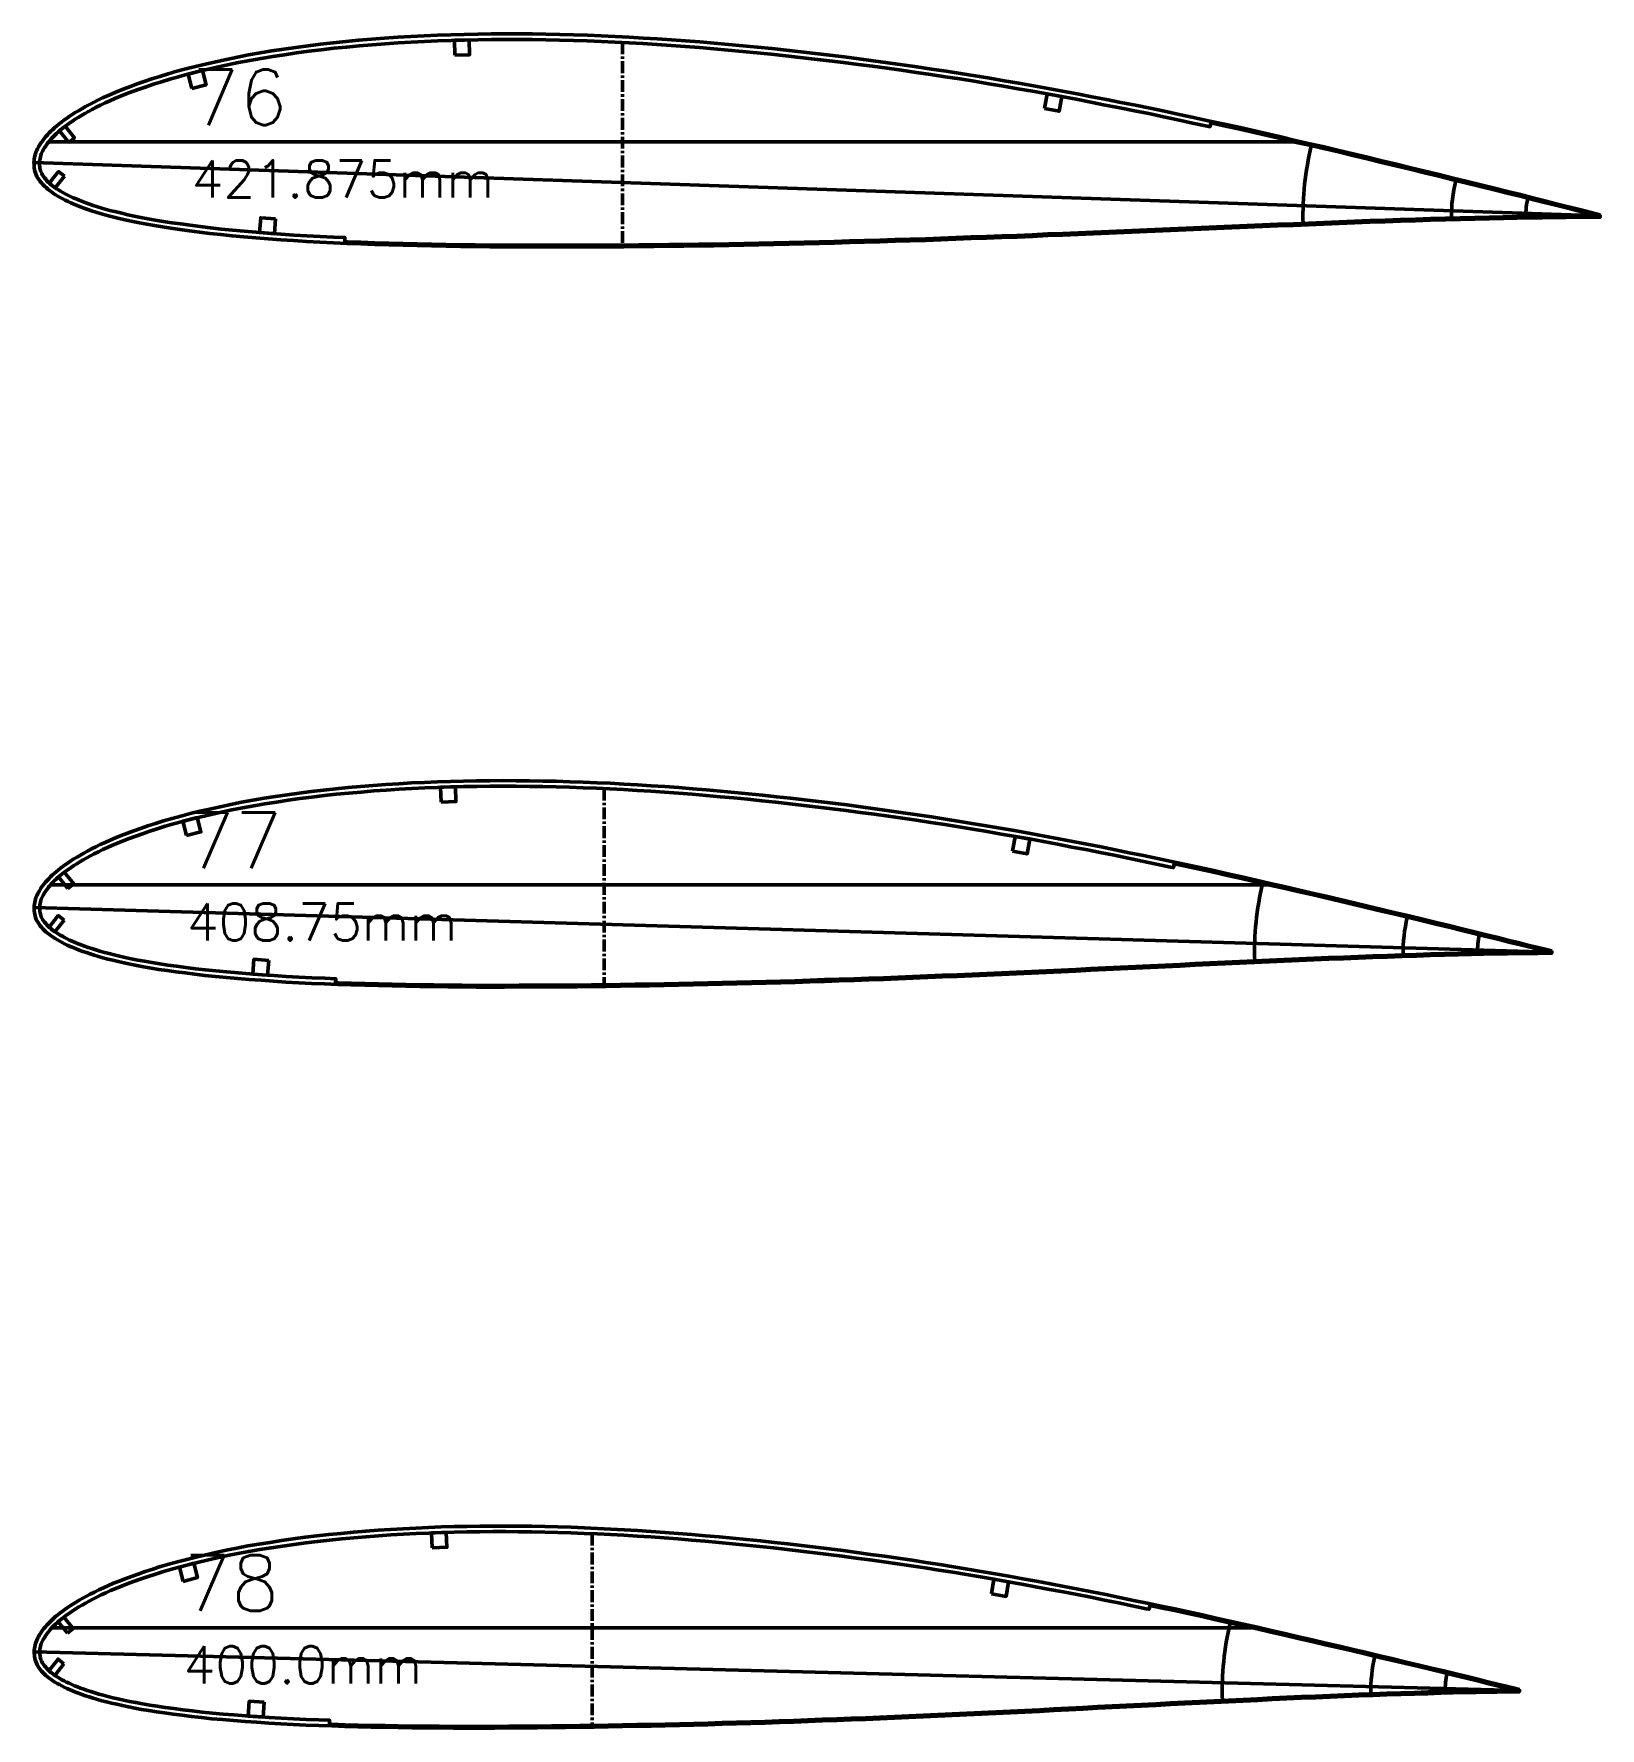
# Model space of a CAD drawing. Header units: metres. Extents: x -3 to 1074, y -15727 to -22.
# Drawn here: x -0.3 to 421.4, y -15727 to -15270.9 of the extents above; entities that cross this region are included whole.
import ezdxf
from ezdxf.enums import TextEntityAlignment as Align

# ---------------------------------------------------------------- set-up
doc = ezdxf.new("R2010")
doc.units = ezdxf.units.M
doc.linetypes.add('CENTER', pattern=[5.08, 3.175, -0.635, 0.635, -0.635])
for name, color, linetype, lineweight in [('FoilLayer', 7, 'Continuous', 50), ('StringerLayer', 7, 'Continuous', 50), ('SubLayer', 7, 'Continuous', 50), ('TextLayer', 7, 'Continuous', 50)]:
    doc.layers.add(name, color=color, linetype=linetype, lineweight=lineweight)
doc.styles.add('MSゴシック', font='romans')

msp = doc.modelspace()

# ---------------------------------------------------------------- linework, layer by layer
at = {"layer": 'FoilLayer'}
for points in [[(421.36, -15319.62), (419.92, -15319.26), (417.6, -15318.68), (415.1, -15318.04), (412.42, -15317.35), (409.54, -15316.63), (406.49, -15315.87), (403.28, -15315.05), (399.94, -15314.2), (396.47, -15313.33), (392.9, -15312.46), (389.26, -15311.58), (385.55, -15310.66), (381.8, -15309.73), (378.01, -15308.8), (374.2, -15307.86), (370.36, -15306.94), (366.5, -15306.02), (362.63, -15305.09), (358.76, -15304.15), (354.88, -15303.21), (350.99, -15302.28), (347.1, -15301.37), (343.19, -15300.49), (339.29, -15299.59), (335.39, -15298.67), (331.5, -15297.76), (327.59, -15296.85), (323.69, -15295.97), (319.77, -15295.12), (315.85, -15294.29), (311.94, -15293.45), (308.03, -15292.6), (304.11, -15291.76), (300.2, -15290.93), (296.28, -15290.13), (292.36, -15289.36), (288.43, -15288.6), (284.51, -15287.83), (280.59, -15287.06), (276.67, -15286.31), (272.75, -15285.59), (268.82, -15284.89), (264.9, -15284.2), (260.97, -15283.53), (257.05, -15282.86), (253.13, -15282.2), (249.2, -15281.56), (245.28, -15280.96), (241.36, -15280.38), (237.44, -15279.81), (233.52, -15279.24), (229.6, -15278.68), (225.69, -15278.14), (221.78, -15277.63), (217.87, -15277.14), (213.96, -15276.67), (210.06, -15276.2), (206.16, -15275.75), (202.27, -15275.31), (198.38, -15274.89), (194.49, -15274.51), (190.61, -15274.13), (186.74, -15273.78), (182.87, -15273.43), (179.02, -15273.1), (175.17, -15272.8), (171.35, -15272.52), (167.54, -15272.26), (163.75, -15272.03), (159.98, -15271.81), (156.22, -15271.61), (152.47, -15271.44), (148.73, -15271.3), (145, -15271.18), (141.29, -15271.08), (137.58, -15271.01), (133.88, -15270.95), (130.2, -15270.92), (126.52, -15270.92), (122.86, -15270.95), (119.21, -15271), (115.58, -15271.07), (111.96, -15271.18), (108.36, -15271.31), (104.77, -15271.46), (101.21, -15271.64), (97.66, -15271.85), (94.13, -15272.08), (90.63, -15272.36), (87.15, -15272.65), (83.7, -15272.97), (80.28, -15273.31), (76.9, -15273.7), (73.55, -15274.12), (70.24, -15274.57), (66.98, -15275.04), (63.77, -15275.51), (60.61, -15276.03), (57.52, -15276.58), (54.5, -15277.18), (51.56, -15277.79), (48.69, -15278.42), (45.92, -15279.05), (43.24, -15279.68), (40.66, -15280.33), (38.19, -15281), (35.84, -15281.68), (33.6, -15282.37), (31.47, -15283.06), (29.45, -15283.74), (27.55, -15284.4), (25.75, -15285.06), (24.05, -15285.69), (22.45, -15286.32), (20.95, -15286.94), (19.54, -15287.56), (18.22, -15288.17), (16.97, -15288.77), (15.8, -15289.36), (14.69, -15289.94), (13.65, -15290.5), (12.67, -15291.06), (11.74, -15291.6), (10.86, -15292.13), (10.03, -15292.65), (9.24, -15293.17), (8.5, -15293.68), (7.8, -15294.18), (7.13, -15294.68), (6.5, -15295.17), (5.9, -15295.65), (5.34, -15296.14), (4.8, -15296.63), (4.3, -15297.11), (3.82, -15297.59), (3.38, -15298.06), (2.96, -15298.54), (2.56, -15299.01), (2.19, -15299.49), (1.85, -15299.96), (1.53, -15300.43), (1.24, -15300.89), (0.96, -15301.36), (0.7, -15301.83), (0.47, -15302.3), (0.28, -15302.77), (0.12, -15303.25), (0, -15303.72), (-0.1, -15304.19), (-0.18, -15304.66), (-0.25, -15305.11), (-0.28, -15305.57), (-0.25, -15306.02), (-0.22, -15306.48), (-0.17, -15306.95), (-0.1, -15307.42), (0, -15307.9), (0.14, -15308.37), (0.33, -15308.84), (0.55, -15309.31), (0.81, -15309.76), (1.11, -15310.2), (1.43, -15310.63), (1.78, -15311.06), (2.15, -15311.48), (2.56, -15311.9), (2.99, -15312.31), (3.45, -15312.71), (3.94, -15313.1), (4.45, -15313.48), (5, -15313.86), (5.57, -15314.23), (6.18, -15314.6), (6.81, -15314.96), (7.48, -15315.32), (8.18, -15315.68), (8.91, -15316.05), (9.68, -15316.4), (10.49, -15316.76), (11.35, -15317.11), (12.25, -15317.47), (13.2, -15317.82), (14.2, -15318.18), (15.26, -15318.54), (16.38, -15318.9), (17.56, -15319.26), (18.82, -15319.62), (20.15, -15319.98), (21.57, -15320.33), (23.07, -15320.69), (24.67, -15321.07), (26.37, -15321.44), (28.18, -15321.81), (30.11, -15322.18), (32.15, -15322.55), (34.32, -15322.9), (36.62, -15323.25), (39.05, -15323.59), (41.61, -15323.94), (44.29, -15324.3), (47.1, -15324.65), (50.03, -15324.97), (53.07, -15325.27), (56.21, -15325.56), (59.44, -15325.82), (62.76, -15326.09), (66.16, -15326.35), (69.62, -15326.59), (73.15, -15326.81), (76.73, -15326.99), (80.36, -15327.15), (84.04, -15327.31), (87.75, -15327.47), (91.5, -15327.61), (95.28, -15327.73), (99.09, -15327.82), (102.93, -15327.91), (106.79, -15327.99), (110.68, -15328.06), (114.58, -15328.13), (118.51, -15328.19), (122.45, -15328.23), (126.41, -15328.26), (130.38, -15328.27), (134.37, -15328.28), (138.37, -15328.29), (142.38, -15328.29), (146.4, -15328.28), (150.44, -15328.27), (154.48, -15328.25), (158.53, -15328.22), (162.58, -15328.19), (166.63, -15328.15), (170.67, -15328.1), (174.71, -15328.05), (178.75, -15328), (182.78, -15327.95), (186.82, -15327.88), (190.86, -15327.8), (194.91, -15327.71), (198.96, -15327.62), (203.02, -15327.54), (207.08, -15327.46), (211.15, -15327.36), (215.22, -15327.25), (219.29, -15327.12), (223.37, -15327), (227.46, -15326.88), (231.55, -15326.77), (235.64, -15326.66), (239.74, -15326.52), (243.84, -15326.35), (247.94, -15326.19), (252.05, -15326.05), (256.16, -15325.91), (260.28, -15325.77), (264.4, -15325.61), (268.51, -15325.43), (272.64, -15325.24), (276.76, -15325.07), (280.89, -15324.92), (285.01, -15324.76), (289.14, -15324.59), (293.27, -15324.39), (297.4, -15324.2), (301.54, -15324.02), (305.67, -15323.85), (309.81, -15323.68), (313.94, -15323.53), (318.08, -15323.34), (322.22, -15323.15), (326.35, -15322.97), (330.49, -15322.79), (334.62, -15322.63), (338.76, -15322.47), (342.89, -15322.31), (347.02, -15322.12), (351.14, -15321.95), (355.27, -15321.79), (359.38, -15321.64), (363.49, -15321.5), (367.58, -15321.37), (371.66, -15321.23), (375.72, -15321.1), (379.74, -15320.98), (383.73, -15320.87), (387.67, -15320.76), (391.53, -15320.68), (395.31, -15320.6), (398.98, -15320.53), (402.52, -15320.46), (405.89, -15320.4), (409.09, -15320.37), (412.09, -15320.33), (414.89, -15320.3), (417.47, -15320.28), (419.86, -15320.27), (421.34, -15320.27)], [(421.25, -15320.06), (419.81, -15319.7), (417.49, -15319.12), (414.99, -15318.48), (412.31, -15317.79), (409.43, -15317.07), (406.38, -15316.3), (403.17, -15315.49), (399.83, -15314.64), (396.36, -15313.77), (392.8, -15312.9), (389.15, -15312.01), (385.44, -15311.1), (381.69, -15310.17), (377.9, -15309.23), (374.09, -15308.3), (370.25, -15307.37), (366.39, -15306.46), (362.52, -15305.53), (358.65, -15304.59), (354.77, -15303.65), (350.89, -15302.72), (347, -15301.81), (343.09, -15300.92), (339.19, -15300.03), (335.29, -15299.11), (331.39, -15298.19), (327.49, -15297.29), (323.59, -15296.41), (319.68, -15295.57), (316.59, -15294.91), (316.38, -15295.94), (315.54, -15295.76), (311.62, -15294.92), (307.71, -15294.07), (303.8, -15293.23), (299.9, -15292.4), (295.99, -15291.6), (292.07, -15290.83), (288.15, -15290.07), (284.22, -15289.3), (280.31, -15288.54), (276.4, -15287.79), (272.49, -15287.06), (268.57, -15286.37), (264.64, -15285.68), (260.72, -15285.01), (256.8, -15284.34), (252.89, -15283.68), (248.98, -15283.05), (245.06, -15282.44), (241.14, -15281.86), (237.22, -15281.29), (233.31, -15280.72), (229.4, -15280.17), (225.5, -15279.63), (221.59, -15279.12), (217.69, -15278.63), (213.78, -15278.16), (209.88, -15277.69), (205.99, -15277.24), (202.11, -15276.8), (198.23, -15276.39), (194.35, -15276), (190.47, -15275.63), (186.61, -15275.27), (182.75, -15274.93), (178.9, -15274.6), (175.06, -15274.3), (171.25, -15274.02), (167.45, -15273.76), (163.67, -15273.52), (159.9, -15273.31), (156.15, -15273.11), (152.42, -15272.94), (148.69, -15272.8), (144.96, -15272.68), (141.25, -15272.58), (137.56, -15272.51), (133.87, -15272.45), (130.2, -15272.42), (126.53, -15272.42), (122.88, -15272.45), (119.25, -15272.5), (115.62, -15272.57), (112.02, -15272.68), (108.42, -15272.81), (104.85, -15272.96), (101.29, -15273.14), (97.76, -15273.34), (94.25, -15273.58), (90.76, -15273.85), (87.29, -15274.15), (83.85, -15274.46), (80.45, -15274.8), (77.08, -15275.19), (73.75, -15275.61), (70.45, -15276.06), (67.2, -15276.52), (64.01, -15276.99), (60.88, -15277.51), (57.81, -15278.06), (54.81, -15278.64), (51.88, -15279.26), (49.03, -15279.88), (46.26, -15280.51), (43.61, -15281.14), (41.05, -15281.78), (38.61, -15282.44), (36.28, -15283.12), (34.06, -15283.8), (31.95, -15284.48), (29.95, -15285.15), (28.06, -15285.81), (26.27, -15286.46), (24.6, -15287.09), (23.02, -15287.71), (21.55, -15288.32), (20.17, -15288.92), (18.87, -15289.52), (17.64, -15290.11), (16.49, -15290.69), (15.41, -15291.25), (14.39, -15291.81), (13.43, -15292.35), (12.52, -15292.88), (11.66, -15293.4), (10.85, -15293.91), (10.09, -15294.41), (9.37, -15294.89), (8.69, -15295.38), (8.05, -15295.86), (7.45, -15296.33), (6.89, -15296.79), (6.34, -15297.26), (5.84, -15297.71), (5.37, -15298.16), (4.92, -15298.61), (4.5, -15299.06), (4.11, -15299.5), (3.75, -15299.94), (3.41, -15300.37), (3.09, -15300.8), (2.8, -15301.23), (2.53, -15301.66), (2.28, -15302.08), (2.05, -15302.49), (1.86, -15302.88), (1.7, -15303.24), (1.57, -15303.62), (1.47, -15304.03), (1.38, -15304.45), (1.3, -15304.89), (1.25, -15305.22), (1.22, -15305.62), (1.24, -15305.92), (1.27, -15306.33), (1.31, -15306.73), (1.36, -15307.1), (1.44, -15307.47), (1.54, -15307.83), (1.68, -15308.19), (1.84, -15308.55), (2.06, -15308.92), (2.31, -15309.3), (2.59, -15309.69), (2.9, -15310.07), (3.23, -15310.44), (3.59, -15310.81), (3.97, -15311.17), (4.39, -15311.54), (4.83, -15311.89), (5.31, -15312.25), (5.81, -15312.6), (6.35, -15312.95), (6.92, -15313.3), (7.53, -15313.64), (8.17, -15313.99), (8.84, -15314.34), (9.54, -15314.68), (10.28, -15315.03), (11.07, -15315.37), (11.9, -15315.72), (12.78, -15316.06), (13.7, -15316.41), (14.68, -15316.76), (15.72, -15317.11), (16.82, -15317.46), (17.98, -15317.82), (19.21, -15318.17), (20.52, -15318.52), (21.92, -15318.87), (23.41, -15319.23), (24.99, -15319.6), (26.67, -15319.97), (28.47, -15320.34), (30.37, -15320.7), (32.4, -15321.07), (34.55, -15321.42), (36.83, -15321.76), (39.26, -15322.1), (41.81, -15322.46), (44.48, -15322.81), (47.27, -15323.16), (50.18, -15323.48), (53.2, -15323.78), (56.33, -15324.06), (59.56, -15324.32), (62.88, -15324.59), (66.26, -15324.85), (69.71, -15325.1), (73.23, -15325.31), (76.8, -15325.49), (80.42, -15325.66), (83.46, -15325.78), (83.42, -15326.83), (84.06, -15326.86), (87.77, -15327.02), (91.52, -15327.16), (95.29, -15327.28), (99.1, -15327.37), (102.94, -15327.46), (106.8, -15327.54), (110.69, -15327.61), (114.59, -15327.68), (118.51, -15327.74), (122.45, -15327.78), (126.41, -15327.81), (130.38, -15327.82), (134.37, -15327.83), (138.37, -15327.84), (142.38, -15327.84), (146.4, -15327.83), (150.44, -15327.82), (154.48, -15327.8), (158.52, -15327.77), (162.57, -15327.74), (166.62, -15327.7), (170.67, -15327.65), (174.71, -15327.6), (178.74, -15327.55), (182.77, -15327.5), (186.81, -15327.43), (190.85, -15327.35), (194.9, -15327.26), (198.95, -15327.17), (203.01, -15327.09), (207.07, -15327.01), (211.13, -15326.91), (215.2, -15326.8), (219.28, -15326.67), (223.36, -15326.55), (227.45, -15326.43), (231.54, -15326.32), (235.63, -15326.21), (239.72, -15326.07), (243.82, -15325.9), (247.93, -15325.74), (252.04, -15325.6), (256.15, -15325.46), (260.26, -15325.33), (264.38, -15325.16), (268.49, -15324.98), (272.62, -15324.79), (276.74, -15324.62), (280.87, -15324.47), (285, -15324.31), (289.12, -15324.14), (293.25, -15323.95), (297.38, -15323.75), (301.52, -15323.57), (305.65, -15323.4), (309.79, -15323.23), (313.92, -15323.08), (318.06, -15322.89), (322.2, -15322.7), (326.33, -15322.52), (330.47, -15322.34), (334.61, -15322.18), (338.74, -15322.02), (342.87, -15321.86), (347, -15321.67), (351.13, -15321.5), (355.25, -15321.34), (359.37, -15321.19), (363.47, -15321.05), (367.57, -15320.92), (371.65, -15320.78), (375.7, -15320.65), (379.73, -15320.53), (383.72, -15320.42), (387.66, -15320.31), (391.52, -15320.23), (395.3, -15320.15), (398.97, -15320.08), (402.51, -15320.01), (405.89, -15319.95), (409.08, -15319.92), (412.09, -15319.88), (414.88, -15319.85), (417.47, -15319.83), (419.86, -15319.82), (421.34, -15319.82)], [(408.34, -15517.8), (406.94, -15517.46), (404.7, -15516.91), (402.27, -15516.3), (399.66, -15515.65), (396.87, -15514.96), (393.92, -15514.23), (390.8, -15513.46), (387.56, -15512.65), (384.2, -15511.82), (380.74, -15510.99), (377.2, -15510.15), (373.6, -15509.29), (369.96, -15508.4), (366.29, -15507.51), (362.59, -15506.62), (358.86, -15505.74), (355.12, -15504.88), (351.37, -15503.99), (347.61, -15503.1), (343.85, -15502.21), (340.08, -15501.33), (336.3, -15500.46), (332.52, -15499.62), (328.73, -15498.77), (324.95, -15497.9), (321.17, -15497.03), (317.39, -15496.17), (313.6, -15495.34), (309.8, -15494.53), (306, -15493.75), (302.2, -15492.95), (298.41, -15492.15), (294.61, -15491.35), (290.82, -15490.56), (287.02, -15489.8), (283.21, -15489.07), (279.41, -15488.35), (275.6, -15487.63), (271.8, -15486.9), (268, -15486.2), (264.2, -15485.51), (260.39, -15484.85), (256.58, -15484.21), (252.78, -15483.57), (248.97, -15482.94), (245.17, -15482.32), (241.37, -15481.72), (237.56, -15481.15), (233.76, -15480.61), (229.96, -15480.07), (226.16, -15479.54), (222.36, -15479.02), (218.57, -15478.51), (214.78, -15478.04), (210.98, -15477.58), (207.2, -15477.14), (203.41, -15476.7), (199.63, -15476.28), (195.86, -15475.87), (192.09, -15475.49), (188.32, -15475.13), (184.56, -15474.79), (180.81, -15474.46), (177.06, -15474.14), (173.32, -15473.85), (169.6, -15473.57), (165.89, -15473.32), (162.2, -15473.08), (158.53, -15472.87), (154.87, -15472.68), (151.23, -15472.51), (147.6, -15472.36), (143.97, -15472.24), (140.36, -15472.14), (136.76, -15472.06), (133.17, -15472), (129.58, -15471.97), (126.01, -15471.96), (122.45, -15471.97), (118.91, -15472.01), (115.37, -15472.08), (111.85, -15472.17), (108.35, -15472.29), (104.86, -15472.43), (101.38, -15472.59), (97.93, -15472.79), (94.49, -15473), (91.08, -15473.25), (87.68, -15473.53), (84.32, -15473.83), (80.97, -15474.15), (77.66, -15474.5), (74.38, -15474.89), (71.14, -15475.32), (67.94, -15475.77), (64.78, -15476.23), (61.67, -15476.71), (58.62, -15477.22), (55.62, -15477.78), (52.7, -15478.36), (49.85, -15478.97), (47.08, -15479.6), (44.4, -15480.22), (41.8, -15480.84), (39.31, -15481.48), (36.92, -15482.14), (34.64, -15482.82), (32.47, -15483.49), (30.41, -15484.17), (28.46, -15484.84), (26.62, -15485.49), (24.88, -15486.13), (23.24, -15486.76), (21.69, -15487.37), (20.24, -15487.98), (18.88, -15488.58), (17.6, -15489.18), (16.39, -15489.77), (15.26, -15490.34), (14.19, -15490.91), (13.19, -15491.46), (12.24, -15492.01), (11.34, -15492.54), (10.49, -15493.05), (9.69, -15493.56), (8.93, -15494.06), (8.21, -15494.56), (7.53, -15495.05), (6.88, -15495.54), (6.28, -15496.02), (5.7, -15496.49), (5.16, -15496.97), (4.64, -15497.44), (4.15, -15497.9), (3.7, -15498.37), (3.26, -15498.84), (2.86, -15499.3), (2.48, -15499.76), (2.13, -15500.22), (1.8, -15500.68), (1.49, -15501.13), (1.2, -15501.59), (0.94, -15502.04), (0.69, -15502.5), (0.47, -15502.95), (0.28, -15503.41), (0.13, -15503.87), (0.02, -15504.33), (-0.07, -15504.79), (-0.15, -15505.25), (-0.21, -15505.68), (-0.25, -15506.12), (-0.21, -15506.56), (-0.18, -15507), (-0.14, -15507.46), (-0.07, -15507.92), (0.04, -15508.38), (0.18, -15508.84), (0.36, -15509.3), (0.58, -15509.75), (0.84, -15510.18), (1.12, -15510.6), (1.44, -15511.02), (1.78, -15511.43), (2.14, -15511.84), (2.53, -15512.24), (2.95, -15512.64), (3.4, -15513.02), (3.88, -15513.4), (4.38, -15513.77), (4.91, -15514.13), (5.47, -15514.49), (6.05, -15514.84), (6.67, -15515.19), (7.32, -15515.54), (8, -15515.89), (8.71, -15516.23), (9.46, -15516.58), (10.25, -15516.92), (11.08, -15517.25), (11.95, -15517.59), (12.87, -15517.93), (13.85, -15518.27), (14.87, -15518.62), (15.96, -15518.96), (17.11, -15519.31), (18.32, -15519.65), (19.62, -15519.99), (20.99, -15520.33), (22.45, -15520.67), (24, -15521.02), (25.65, -15521.38), (27.41, -15521.73), (29.27, -15522.08), (31.26, -15522.42), (33.36, -15522.76), (35.59, -15523.09), (37.95, -15523.4), (40.43, -15523.73), (43.03, -15524.07), (45.75, -15524.39), (48.59, -15524.69), (51.53, -15524.97), (54.58, -15525.23), (57.71, -15525.47), (60.93, -15525.71), (64.22, -15525.95), (67.58, -15526.17), (71, -15526.36), (74.47, -15526.53), (77.99, -15526.67), (81.55, -15526.8), (85.15, -15526.93), (88.78, -15527.05), (92.45, -15527.15), (96.14, -15527.23), (99.86, -15527.29), (103.6, -15527.35), (107.36, -15527.41), (111.15, -15527.46), (114.95, -15527.5), (118.77, -15527.52), (122.6, -15527.52), (126.45, -15527.52), (130.32, -15527.51), (134.19, -15527.5), (138.08, -15527.48), (141.98, -15527.46), (145.89, -15527.43), (149.8, -15527.39), (153.73, -15527.34), (157.65, -15527.29), (161.57, -15527.23), (165.49, -15527.17), (169.41, -15527.1), (173.31, -15527.04), (177.22, -15526.96), (181.13, -15526.88), (185.05, -15526.78), (188.97, -15526.68), (192.9, -15526.57), (196.83, -15526.48), (200.76, -15526.38), (204.7, -15526.27), (208.65, -15526.14), (212.59, -15525.99), (216.55, -15525.86), (220.51, -15525.73), (224.47, -15525.6), (228.43, -15525.47), (232.4, -15525.32), (236.37, -15525.14), (240.35, -15524.96), (244.33, -15524.8), (248.31, -15524.66), (252.3, -15524.5), (256.29, -15524.33), (260.28, -15524.13), (264.27, -15523.93), (268.26, -15523.75), (272.26, -15523.58), (276.26, -15523.41), (280.26, -15523.22), (284.26, -15523.01), (288.26, -15522.81), (292.26, -15522.61), (296.27, -15522.42), (300.28, -15522.25), (304.28, -15522.08), (308.29, -15521.88), (312.3, -15521.68), (316.3, -15521.48), (320.31, -15521.29), (324.31, -15521.11), (328.32, -15520.94), (332.32, -15520.76), (336.32, -15520.57), (340.32, -15520.38), (344.31, -15520.2), (348.3, -15520.04), (352.28, -15519.89), (356.24, -15519.74), (360.19, -15519.59), (364.12, -15519.44), (368.02, -15519.31), (371.89, -15519.18), (375.7, -15519.06), (379.45, -15518.96), (383.11, -15518.87), (386.66, -15518.78), (390.09, -15518.7), (393.36, -15518.63), (396.45, -15518.58), (399.36, -15518.53), (402.07, -15518.49), (404.58, -15518.46), (406.89, -15518.44), (408.32, -15518.43)], [(408.23, -15518.24), (406.83, -15517.9), (404.59, -15517.34), (402.16, -15516.73), (399.55, -15516.08), (396.77, -15515.4), (393.81, -15514.67), (390.7, -15513.89), (387.45, -15513.09), (384.09, -15512.26), (380.63, -15511.43), (377.09, -15510.59), (373.5, -15509.72), (369.86, -15508.84), (366.18, -15507.95), (362.49, -15507.06), (358.76, -15506.18), (355.02, -15505.32), (351.27, -15504.43), (347.51, -15503.54), (343.75, -15502.65), (339.98, -15501.76), (336.2, -15500.9), (332.42, -15500.06), (328.63, -15499.21), (324.85, -15498.34), (321.07, -15497.47), (317.29, -15496.61), (313.5, -15495.78), (309.71, -15494.97), (306.72, -15494.36), (306.5, -15495.38), (305.69, -15495.22), (301.89, -15494.42), (298.1, -15493.61), (294.31, -15492.82), (290.52, -15492.03), (286.73, -15491.28), (282.93, -15490.54), (279.13, -15489.83), (275.32, -15489.1), (271.53, -15488.38), (267.73, -15487.67), (263.94, -15486.99), (260.14, -15486.33), (256.33, -15485.69), (252.53, -15485.05), (248.73, -15484.42), (244.94, -15483.8), (241.14, -15483.2), (237.35, -15482.64), (233.55, -15482.09), (229.75, -15481.56), (225.95, -15481.02), (222.17, -15480.5), (218.38, -15480), (214.6, -15479.53), (210.81, -15479.07), (207.03, -15478.63), (203.25, -15478.19), (199.47, -15477.77), (195.71, -15477.37), (191.95, -15476.98), (188.19, -15476.63), (184.43, -15476.28), (180.68, -15475.96), (176.94, -15475.64), (173.21, -15475.34), (169.5, -15475.07), (165.8, -15474.81), (162.12, -15474.58), (158.45, -15474.37), (154.8, -15474.18), (151.17, -15474), (147.55, -15473.86), (143.93, -15473.74), (140.33, -15473.64), (136.73, -15473.56), (133.15, -15473.5), (129.58, -15473.47), (126.02, -15473.46), (122.47, -15473.47), (118.93, -15473.51), (115.41, -15473.58), (111.9, -15473.67), (108.41, -15473.79), (104.93, -15473.93), (101.47, -15474.09), (98.02, -15474.28), (94.6, -15474.5), (91.2, -15474.74), (87.82, -15475.02), (84.46, -15475.32), (81.13, -15475.64), (77.84, -15475.99), (74.58, -15476.38), (71.35, -15476.8), (68.16, -15477.25), (65.01, -15477.71), (61.92, -15478.19), (58.89, -15478.7), (55.92, -15479.25), (53.01, -15479.83), (50.18, -15480.44), (47.42, -15481.06), (44.75, -15481.68), (42.17, -15482.29), (39.71, -15482.93), (37.34, -15483.58), (35.09, -15484.25), (32.94, -15484.92), (30.9, -15485.59), (28.96, -15486.25), (27.14, -15486.9), (25.41, -15487.53), (23.79, -15488.15), (22.27, -15488.75), (20.85, -15489.35), (19.51, -15489.94), (18.25, -15490.53), (17.07, -15491.1), (15.96, -15491.67), (14.92, -15492.22), (13.93, -15492.77), (13, -15493.3), (12.12, -15493.82), (11.29, -15494.32), (10.51, -15494.81), (9.78, -15495.3), (9.09, -15495.78), (8.43, -15496.25), (7.81, -15496.71), (7.23, -15497.17), (6.69, -15497.62), (6.17, -15498.07), (5.68, -15498.52), (5.22, -15498.95), (4.8, -15499.39), (4.39, -15499.82), (4.02, -15500.25), (3.67, -15500.68), (3.34, -15501.1), (3.04, -15501.51), (2.76, -15501.93), (2.5, -15502.34), (2.26, -15502.76), (2.04, -15503.15), (1.86, -15503.52), (1.71, -15503.87), (1.59, -15504.24), (1.49, -15504.63), (1.4, -15505.04), (1.33, -15505.46), (1.28, -15505.78), (1.25, -15506.17), (1.28, -15506.45), (1.31, -15506.85), (1.35, -15507.23), (1.4, -15507.59), (1.47, -15507.94), (1.57, -15508.29), (1.71, -15508.64), (1.87, -15508.98), (2.08, -15509.34), (2.32, -15509.7), (2.6, -15510.07), (2.9, -15510.43), (3.21, -15510.79), (3.56, -15511.15), (3.93, -15511.5), (4.34, -15511.85), (4.76, -15512.19), (5.22, -15512.53), (5.72, -15512.87), (6.24, -15513.2), (6.79, -15513.54), (7.38, -15513.87), (8, -15514.2), (8.65, -15514.54), (9.33, -15514.87), (10.05, -15515.2), (10.81, -15515.53), (11.62, -15515.86), (12.47, -15516.19), (13.37, -15516.52), (14.32, -15516.85), (15.33, -15517.19), (16.39, -15517.53), (17.51, -15517.86), (18.71, -15518.2), (19.98, -15518.53), (21.34, -15518.87), (22.79, -15519.21), (24.32, -15519.56), (25.95, -15519.91), (27.68, -15520.25), (29.53, -15520.6), (31.49, -15520.94), (33.58, -15521.28), (35.79, -15521.6), (38.15, -15521.92), (40.62, -15522.25), (43.21, -15522.58), (45.91, -15522.9), (48.73, -15523.2), (51.66, -15523.47), (54.69, -15523.73), (57.83, -15523.97), (61.04, -15524.22), (64.32, -15524.46), (67.66, -15524.67), (71.07, -15524.86), (74.53, -15525.03), (78.04, -15525.17), (80.99, -15525.28), (80.95, -15526.33), (81.57, -15526.35), (85.16, -15526.49), (88.79, -15526.61), (92.46, -15526.7), (96.15, -15526.78), (99.87, -15526.84), (103.61, -15526.9), (107.37, -15526.96), (111.15, -15527.01), (114.95, -15527.05), (118.77, -15527.07), (122.6, -15527.07), (126.45, -15527.07), (130.32, -15527.06), (134.19, -15527.05), (138.08, -15527.03), (141.98, -15527.01), (145.88, -15526.98), (149.8, -15526.94), (153.72, -15526.89), (157.64, -15526.84), (161.57, -15526.78), (165.49, -15526.72), (169.4, -15526.65), (173.31, -15526.59), (177.21, -15526.51), (181.12, -15526.43), (185.04, -15526.33), (188.96, -15526.23), (192.89, -15526.12), (196.82, -15526.03), (200.75, -15525.93), (204.69, -15525.82), (208.63, -15525.69), (212.58, -15525.54), (216.53, -15525.41), (220.49, -15525.28), (224.45, -15525.15), (228.42, -15525.02), (232.38, -15524.87), (236.36, -15524.69), (240.33, -15524.51), (244.31, -15524.35), (248.3, -15524.21), (252.28, -15524.05), (256.26, -15523.88), (260.25, -15523.68), (264.25, -15523.48), (268.24, -15523.3), (272.24, -15523.13), (276.24, -15522.96), (280.24, -15522.77), (284.24, -15522.57), (288.24, -15522.36), (292.24, -15522.16), (296.25, -15521.98), (300.26, -15521.8), (304.26, -15521.63), (308.27, -15521.43), (312.27, -15521.23), (316.28, -15521.03), (320.29, -15520.84), (324.29, -15520.66), (328.3, -15520.49), (332.3, -15520.31), (336.3, -15520.12), (340.3, -15519.93), (344.29, -15519.75), (348.28, -15519.59), (352.26, -15519.44), (356.23, -15519.29), (360.18, -15519.14), (364.11, -15518.99), (368.01, -15518.86), (371.87, -15518.73), (375.69, -15518.61), (379.43, -15518.52), (383.1, -15518.42), (386.65, -15518.33), (390.08, -15518.25), (393.35, -15518.18), (396.45, -15518.13), (399.35, -15518.08), (402.06, -15518.04), (404.57, -15518.01), (406.88, -15517.99), (408.32, -15517.98)], [(399.65, -15716.63), (398.28, -15716.3), (396.08, -15715.77), (393.71, -15715.18), (391.15, -15714.55), (388.42, -15713.89), (385.53, -15713.18), (382.48, -15712.43), (379.3, -15711.65), (376.01, -15710.86), (372.62, -15710.05), (369.15, -15709.24), (365.63, -15708.41), (362.07, -15707.55), (358.47, -15706.69), (354.85, -15705.83), (351.2, -15704.99), (347.53, -15704.15), (343.86, -15703.29), (340.18, -15702.43), (336.5, -15701.57), (332.8, -15700.72), (329.1, -15699.89), (325.4, -15699.07), (321.69, -15698.25), (317.99, -15697.41), (314.28, -15696.57), (310.58, -15695.75), (306.87, -15694.94), (303.15, -15694.17), (299.43, -15693.41), (295.71, -15692.64), (292, -15691.86), (288.28, -15691.1), (284.56, -15690.34), (280.84, -15689.61), (277.11, -15688.9), (273.39, -15688.21), (269.66, -15687.51), (265.94, -15686.82), (262.22, -15686.14), (258.49, -15685.48), (254.77, -15684.84), (251.04, -15684.22), (247.31, -15683.61), (243.59, -15683.01), (239.87, -15682.41), (236.14, -15681.84), (232.42, -15681.29), (228.69, -15680.77), (224.97, -15680.26), (221.25, -15679.75), (217.54, -15679.25), (213.82, -15678.77), (210.11, -15678.32), (206.4, -15677.88), (202.69, -15677.46), (198.99, -15677.05), (195.29, -15676.64), (191.59, -15676.26), (187.9, -15675.9), (184.21, -15675.56), (180.53, -15675.23), (176.86, -15674.92), (173.19, -15674.62), (169.53, -15674.34), (165.89, -15674.09), (162.26, -15673.85), (158.65, -15673.63), (155.05, -15673.44), (151.47, -15673.26), (147.91, -15673.1), (144.35, -15672.97), (140.81, -15672.86), (137.27, -15672.78), (133.74, -15672.71), (130.23, -15672.66), (126.72, -15672.64), (123.23, -15672.64), (119.75, -15672.67), (116.27, -15672.72), (112.82, -15672.8), (109.37, -15672.89), (105.94, -15673.02), (102.53, -15673.17), (99.13, -15673.34), (95.75, -15673.54), (92.38, -15673.76), (89.04, -15674.01), (85.72, -15674.3), (82.43, -15674.6), (79.16, -15674.93), (75.92, -15675.28), (72.71, -15675.67), (69.54, -15676.1), (66.41, -15676.55), (63.32, -15677.02), (60.28, -15677.49), (57.29, -15678), (54.36, -15678.55), (51.51, -15679.14), (48.72, -15679.74), (46.01, -15680.36), (43.39, -15680.98), (40.85, -15681.6), (38.41, -15682.23), (36.07, -15682.89), (33.84, -15683.55), (31.72, -15684.22), (29.71, -15684.89), (27.81, -15685.55), (26, -15686.19), (24.3, -15686.82), (22.7, -15687.44), (21.19, -15688.05), (19.77, -15688.65), (18.44, -15689.24), (17.19, -15689.83), (16.01, -15690.41), (14.9, -15690.98), (13.86, -15691.53), (12.88, -15692.08), (11.95, -15692.61), (11.07, -15693.13), (10.24, -15693.65), (9.46, -15694.14), (8.72, -15694.64), (8.02, -15695.13), (7.35, -15695.61), (6.72, -15696.08), (6.13, -15696.56), (5.57, -15697.02), (5.04, -15697.49), (4.53, -15697.95), (4.06, -15698.41), (3.61, -15698.87), (3.19, -15699.32), (2.8, -15699.78), (2.43, -15700.23), (2.08, -15700.68), (1.76, -15701.13), (1.46, -15701.58), (1.18, -15702.03), (0.93, -15702.47), (0.69, -15702.92), (0.47, -15703.36), (0.29, -15703.81), (0.14, -15704.27), (0.03, -15704.72), (-0.06, -15705.16), (-0.13, -15705.61), (-0.19, -15706.03), (-0.22, -15706.47), (-0.19, -15706.9), (-0.16, -15707.33), (-0.11, -15707.77), (-0.04, -15708.22), (0.06, -15708.67), (0.2, -15709.12), (0.38, -15709.57), (0.6, -15710.01), (0.85, -15710.43), (1.13, -15710.85), (1.44, -15711.26), (1.77, -15711.66), (2.13, -15712.06), (2.52, -15712.45), (2.93, -15712.83), (3.37, -15713.21), (3.83, -15713.58), (4.33, -15713.94), (4.85, -15714.29), (5.4, -15714.64), (5.97, -15714.98), (6.57, -15715.32), (7.21, -15715.66), (7.87, -15716), (8.57, -15716.33), (9.31, -15716.67), (10.08, -15717), (10.89, -15717.32), (11.75, -15717.65), (12.65, -15717.98), (13.61, -15718.31), (14.61, -15718.65), (15.67, -15718.98), (16.8, -15719.31), (17.99, -15719.65), (19.26, -15719.98), (20.61, -15720.3), (22.04, -15720.63), (23.55, -15720.97), (25.17, -15721.31), (26.89, -15721.65), (28.72, -15721.99), (30.66, -15722.32), (32.72, -15722.64), (34.9, -15722.96), (37.21, -15723.26), (39.64, -15723.58), (42.18, -15723.89), (44.85, -15724.2), (47.62, -15724.49), (50.51, -15724.75), (53.49, -15724.99), (56.56, -15725.22), (59.7, -15725.45), (62.93, -15725.67), (66.21, -15725.88), (69.56, -15726.05), (72.96, -15726.2), (76.4, -15726.33), (79.89, -15726.45), (83.41, -15726.57), (86.97, -15726.68), (90.55, -15726.76), (94.17, -15726.82), (97.81, -15726.87), (101.47, -15726.92), (105.15, -15726.96), (108.85, -15727), (112.57, -15727.03), (116.31, -15727.03), (120.06, -15727.03), (123.83, -15727.01), (127.61, -15726.99), (131.41, -15726.97), (135.21, -15726.94), (139.03, -15726.91), (142.85, -15726.86), (146.68, -15726.81), (150.52, -15726.76), (154.36, -15726.7), (158.2, -15726.62), (162.04, -15726.55), (165.86, -15726.47), (169.69, -15726.4), (173.51, -15726.31), (177.34, -15726.22), (181.17, -15726.11), (185.01, -15726), (188.85, -15725.88), (192.7, -15725.77), (196.55, -15725.66), (200.4, -15725.54), (204.26, -15725.4), (208.12, -15725.25), (211.99, -15725.11), (215.86, -15724.97), (219.74, -15724.83), (223.62, -15724.69), (227.51, -15724.53), (231.39, -15724.34), (235.28, -15724.16), (239.18, -15723.99), (243.07, -15723.83), (246.97, -15723.67), (250.88, -15723.49), (254.78, -15723.28), (258.68, -15723.08), (262.59, -15722.88), (266.5, -15722.7), (270.42, -15722.53), (274.33, -15722.33), (278.25, -15722.12), (282.16, -15721.9), (286.08, -15721.7), (290, -15721.5), (293.92, -15721.32), (297.84, -15721.14), (301.76, -15720.93), (305.68, -15720.72), (309.6, -15720.52), (313.52, -15720.32), (317.44, -15720.13), (321.35, -15719.95), (325.27, -15719.76), (329.19, -15719.56), (333.1, -15719.36), (337, -15719.18), (340.9, -15719.01), (344.8, -15718.85), (348.68, -15718.69), (352.54, -15718.53), (356.39, -15718.38), (360.21, -15718.23), (363.98, -15718.09), (367.72, -15717.96), (371.38, -15717.86), (374.96, -15717.76), (378.44, -15717.66), (381.79, -15717.57), (384.99, -15717.49), (388.02, -15717.43), (390.87, -15717.37), (393.52, -15717.32), (395.97, -15717.29), (398.23, -15717.26), (399.63, -15717.25)], [(399.54, -15717.07), (398.17, -15716.74), (395.98, -15716.2), (393.6, -15715.61), (391.05, -15714.98), (388.32, -15714.32), (385.42, -15713.62), (382.37, -15712.87), (379.19, -15712.09), (375.9, -15711.29), (372.52, -15710.49), (369.05, -15709.68), (365.53, -15708.84), (361.96, -15707.99), (358.37, -15707.13), (354.74, -15706.27), (351.1, -15705.42), (347.43, -15704.59), (343.76, -15703.73), (340.08, -15702.87), (336.39, -15702.01), (332.7, -15701.16), (329.01, -15700.33), (325.3, -15699.51), (321.59, -15698.69), (317.89, -15697.85), (314.19, -15697.01), (310.48, -15696.19), (306.78, -15695.38), (303.06, -15694.61), (300.13, -15694.01), (299.92, -15695.04), (299.13, -15694.88), (295.4, -15694.11), (291.69, -15693.33), (287.98, -15692.57), (284.27, -15691.81), (280.56, -15691.08), (276.84, -15690.38), (273.11, -15689.69), (269.39, -15688.99), (265.67, -15688.29), (261.96, -15687.61), (258.24, -15686.95), (254.52, -15686.32), (250.8, -15685.7), (247.07, -15685.09), (243.35, -15684.49), (239.64, -15683.89), (235.93, -15683.32), (232.21, -15682.78), (228.49, -15682.26), (224.77, -15681.75), (221.05, -15681.24), (217.35, -15680.74), (213.64, -15680.26), (209.94, -15679.81), (206.23, -15679.37), (202.52, -15678.95), (198.82, -15678.54), (195.13, -15678.14), (191.44, -15677.75), (187.76, -15677.39), (184.08, -15677.05), (180.41, -15676.73), (176.74, -15676.42), (173.08, -15676.12), (169.43, -15675.84), (165.79, -15675.58), (162.17, -15675.34), (158.57, -15675.13), (154.98, -15674.93), (151.41, -15674.76), (147.85, -15674.6), (144.31, -15674.47), (140.77, -15674.36), (137.24, -15674.28), (133.72, -15674.21), (130.22, -15674.16), (126.72, -15674.14), (123.24, -15674.14), (119.77, -15674.17), (116.31, -15674.22), (112.86, -15674.3), (109.43, -15674.39), (106.01, -15674.52), (102.6, -15674.67), (99.22, -15674.84), (95.84, -15675.04), (92.5, -15675.26), (89.17, -15675.51), (85.86, -15675.79), (82.58, -15676.1), (79.32, -15676.42), (76.1, -15676.77), (72.91, -15677.16), (69.76, -15677.58), (66.64, -15678.03), (63.56, -15678.5), (60.53, -15678.97), (57.57, -15679.48), (54.66, -15680.02), (51.82, -15680.6), (49.05, -15681.21), (46.35, -15681.82), (43.74, -15682.44), (41.23, -15683.05), (38.81, -15683.68), (36.5, -15684.32), (34.3, -15684.98), (32.2, -15685.64), (30.2, -15686.31), (28.31, -15686.96), (26.53, -15687.6), (24.84, -15688.22), (23.26, -15688.83), (21.77, -15689.43), (20.38, -15690.02), (19.08, -15690.6), (17.85, -15691.18), (16.69, -15691.74), (15.61, -15692.3), (14.59, -15692.85), (13.63, -15693.38), (12.72, -15693.9), (11.86, -15694.41), (11.05, -15694.91), (10.29, -15695.39), (9.57, -15695.87), (8.9, -15696.34), (8.26, -15696.81), (7.66, -15697.26), (7.09, -15697.71), (6.56, -15698.15), (6.05, -15698.59), (5.58, -15699.03), (5.13, -15699.46), (4.72, -15699.89), (4.32, -15700.31), (3.96, -15700.73), (3.62, -15701.14), (3.3, -15701.56), (3.01, -15701.96), (2.74, -15702.37), (2.48, -15702.78), (2.25, -15703.18), (2.04, -15703.57), (1.86, -15703.93), (1.72, -15704.27), (1.6, -15704.62), (1.5, -15705.01), (1.42, -15705.4), (1.35, -15705.82), (1.31, -15706.13), (1.28, -15706.51), (1.31, -15706.78), (1.34, -15707.17), (1.37, -15707.54), (1.42, -15707.89), (1.5, -15708.23), (1.59, -15708.57), (1.73, -15708.91), (1.88, -15709.24), (2.09, -15709.59), (2.33, -15709.94), (2.6, -15710.3), (2.89, -15710.66), (3.2, -15711), (3.54, -15711.35), (3.91, -15711.69), (4.3, -15712.03), (4.72, -15712.37), (5.17, -15712.7), (5.65, -15713.02), (6.16, -15713.35), (6.71, -15713.67), (7.28, -15714), (7.89, -15714.32), (8.52, -15714.64), (9.19, -15714.97), (9.9, -15715.29), (10.64, -15715.61), (11.43, -15715.92), (12.27, -15716.24), (13.15, -15716.57), (14.08, -15716.89), (15.06, -15717.22), (16.1, -15717.54), (17.2, -15717.87), (18.37, -15718.19), (19.61, -15718.52), (20.95, -15718.84), (22.36, -15719.17), (23.86, -15719.51), (25.46, -15719.84), (27.16, -15720.18), (28.97, -15720.51), (30.89, -15720.84), (32.93, -15721.16), (35.1, -15721.47), (37.4, -15721.77), (39.82, -15722.09), (42.35, -15722.4), (45, -15722.71), (47.76, -15722.99), (50.63, -15723.25), (53.6, -15723.5), (56.66, -15723.72), (59.81, -15723.95), (63.02, -15724.18), (66.29, -15724.38), (69.62, -15724.55), (73.01, -15724.7), (76.45, -15724.83), (79.33, -15724.93), (79.3, -15725.98), (79.9, -15726), (83.42, -15726.12), (86.98, -15726.23), (90.56, -15726.31), (94.17, -15726.37), (97.81, -15726.42), (101.47, -15726.47), (105.16, -15726.51), (108.86, -15726.55), (112.57, -15726.58), (116.31, -15726.58), (120.06, -15726.58), (123.83, -15726.56), (127.61, -15726.54), (131.4, -15726.52), (135.21, -15726.49), (139.02, -15726.46), (142.84, -15726.41), (146.68, -15726.36), (150.51, -15726.31), (154.35, -15726.25), (158.19, -15726.17), (162.03, -15726.1), (165.86, -15726.02), (169.68, -15725.95), (173.5, -15725.86), (177.33, -15725.77), (181.16, -15725.66), (185, -15725.55), (188.84, -15725.43), (192.68, -15725.32), (196.53, -15725.22), (200.39, -15725.09), (204.24, -15724.96), (208.11, -15724.8), (211.98, -15724.66), (215.85, -15724.52), (219.73, -15724.38), (223.6, -15724.24), (227.48, -15724.08), (231.37, -15723.89), (235.26, -15723.71), (239.16, -15723.54), (243.06, -15723.38), (246.95, -15723.22), (250.85, -15723.04), (254.76, -15722.83), (258.66, -15722.63), (262.57, -15722.43), (266.48, -15722.25), (270.4, -15722.08), (274.31, -15721.88), (278.22, -15721.67), (282.14, -15721.45), (286.06, -15721.25), (289.98, -15721.05), (293.9, -15720.87), (297.81, -15720.69), (301.73, -15720.49), (305.65, -15720.27), (309.57, -15720.07), (313.49, -15719.87), (317.42, -15719.68), (321.33, -15719.5), (325.25, -15719.31), (329.16, -15719.11), (333.08, -15718.91), (336.98, -15718.73), (340.89, -15718.56), (344.78, -15718.4), (348.66, -15718.24), (352.52, -15718.08), (356.37, -15717.93), (360.19, -15717.78), (363.97, -15717.64), (367.7, -15717.51), (371.37, -15717.41), (374.95, -15717.31), (378.43, -15717.21), (381.78, -15717.12), (384.98, -15717.04), (388.01, -15716.98), (390.86, -15716.92), (393.51, -15716.87), (395.97, -15716.84), (398.23, -15716.81), (399.63, -15716.8)]]:
    msp.add_lwpolyline(points, close=True, dxfattribs=at)
at = {"layer": 'StringerLayer'}
for points in [[(113.02, -15276.65), (117.02, -15276.54), (116.91, -15272.54), (112.91, -15272.65), (113.02, -15276.65)], [(42.22, -15285.61), (46.09, -15284.63), (45.12, -15280.75), (41.24, -15281.73), (42.22, -15285.61)], [(271.8, -15291), (275.73, -15291.73), (276.46, -15287.8), (272.52, -15287.07), (271.8, -15291)], [(9.1, -15300.14), (10.65, -15298.88), (8.12, -15295.78), (6.57, -15297.04), (9.1, -15300.14)], [(7.92, -15309.25), (6.37, -15307.99), (3.85, -15311.11), (5.41, -15312.36), (7.92, -15309.25)], [(64.77, -15320.73), (60.79, -15320.41), (60.46, -15324.4), (64.45, -15324.72), (64.77, -15320.73)], [(109.34, -15477.76), (113.34, -15477.62), (113.21, -15473.63), (109.21, -15473.76), (109.34, -15477.76)], [(40.82, -15486.77), (44.69, -15485.78), (43.7, -15481.9), (39.82, -15482.9), (40.82, -15486.77)], [(263.21, -15490.92), (267.14, -15491.63), (267.85, -15487.69), (263.92, -15486.98), (263.21, -15490.92)], [(8.9, -15500.98), (10.45, -15499.71), (7.91, -15496.62), (6.36, -15497.89), (8.9, -15500.98)], [(7.85, -15509.54), (6.29, -15508.29), (3.79, -15511.41), (5.35, -15512.66), (7.85, -15509.54)], [(62.93, -15520.35), (58.94, -15520.05), (58.64, -15524.03), (62.63, -15524.34), (62.93, -15520.35)], [(106.9, -15678.49), (110.89, -15678.34), (110.75, -15674.35), (106.75, -15674.49), (106.9, -15678.49)], [(39.89, -15687.53), (43.76, -15686.52), (42.76, -15682.65), (38.88, -15683.66), (39.89, -15687.53)], [(257.48, -15690.88), (261.42, -15691.58), (262.12, -15687.64), (258.18, -15686.94), (257.48, -15690.88)], [(8.77, -15701.51), (10.32, -15700.23), (7.77, -15697.15), (6.22, -15698.42), (8.77, -15701.51)], [(7.8, -15709.71), (6.24, -15708.46), (3.75, -15711.59), (5.32, -15712.84), (7.8, -15709.71)], [(61.7, -15720.08), (57.71, -15719.79), (57.42, -15723.78), (61.41, -15724.07), (61.7, -15720.08)]]:
    msp.add_lwpolyline(points, dxfattribs=at)
at = {"layer": 'SubLayer', "linetype": 'CENTER'}
for p, q in [((158.2, -15273.22), (158.2, -15327.78)), ((153.28, -15474.1), (153.28, -15526.9)), ((150, -15674.69), (150, -15726.32))]:
    msp.add_line(p, q, dxfattribs=at)
at = {"layer": 'SubLayer'}
for p, q in [((339.08, -15300), (3.7, -15300)), ((-0.28, -15305.57), (421.35, -15319.95)), ((332.16, -15500), (4.24, -15500)), ((-0.25, -15506.12), (408.33, -15518.12)), ((327.52, -15700), (4.61, -15700)), ((-0.22, -15706.47), (399.64, -15716.94))]:
    msp.add_line(p, q, dxfattribs=at)
for centre, radius, start, end in [((421.35, -15319.95), 80, 166.3315, -178.5899), ((421.35, -15319.95), 40, 166.1525, -179.2302), ((421.35, -15319.95), 20, 166.1838, -179.7581), ((408.33, -15518.12), 80, 166.6365, -178.3007), ((408.33, -15518.12), 40, 166.442, -178.9512), ((408.33, -15518.12), 20, 166.4819, -179.4983), ((399.64, -15716.94), 80, 166.8393, -178.111), ((399.64, -15716.94), 40, 166.6351, -178.7643), ((399.64, -15716.94), 20, 166.6807, -179.3252)]:
    msp.add_arc(centre, radius, start, end, dxfattribs=at)

# ---------------------------------------------------------------- texts
at = {"layer": 'TextLayer', "style": 'MSゴシック'}
for s, p in [('76', (42.19, -15300)), ('77', (40.87, -15500)), ('78', (40, -15700))]:
    msp.add_text(s, height=15, dxfattribs=at).set_placement(p, align=Align.BOTTOM_LEFT)
for s, p in [('421.875mm', (42.19, -15305)), ('408.75mm', (40.87, -15505)), ('400.0mm', (40, -15705))]:
    msp.add_text(s, height=10, dxfattribs=at).set_placement(p, align=Align.TOP_LEFT)

doc.saveas('drawing.dxf')
